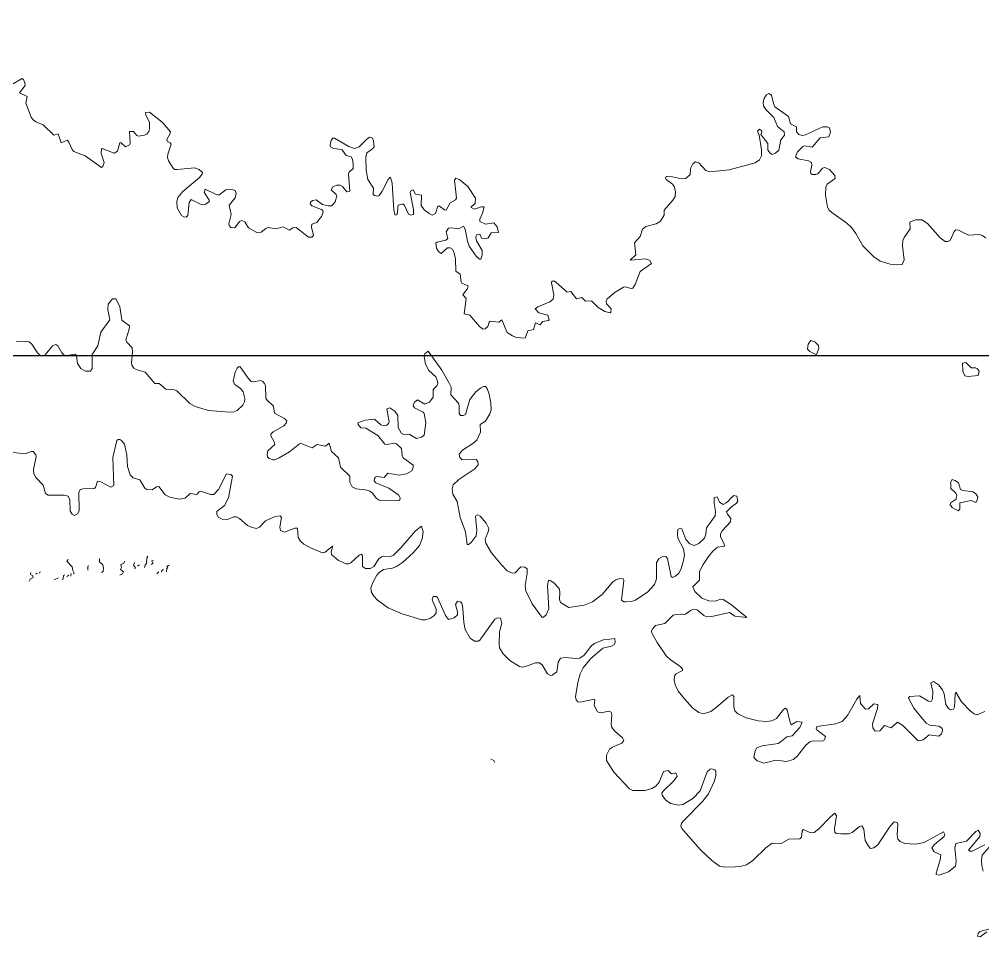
# Model space of a CAD drawing. Header units: feet. Extents: x -72 to 1107026, y -16 to 8357890.
# Drawn here: x 811527 to 839074, y 8105830 to 8132070 of the extents above; entities that cross this region are included whole.
import ezdxf

# ---------------------------------------------------------------- set-up
doc = ezdxf.new("R2010")
doc.units = ezdxf.units.FT
doc.header["$LTSCALE"] = 10
doc.header["$MEASUREMENT"] = 0
doc.layers.get('0').update_dxf_attribs({"linetype": 'CONTINUOUS'})
doc.layers.add('CURVAS_PERU_500_PSAD-18', color=23, linetype='CONTINUOUS', lineweight=5)

msp = doc.modelspace()

# ---------------------------------------------------------------- linework, layer by layer
at = {"color": 1}
msp.add_lwpolyline([(842429, 8122447), (719447, 8122447), (719447, 8280092), (842429, 8280092)], close=True, dxfattribs=at)
msp.add_lwpolyline([(842429, 8122447), (719447, 8122447), (719447, 8280092), (842429, 8280092)], close=True, dxfattribs=at)
at = {"layer": 'CURVAS_PERU_500_PSAD-18'}
msp.add_line((825128, 8110816), (825093, 8110866), dxfattribs=at)
for points in [[(815561, 8129168), (815255, 8129418), (815136, 8129401), (815147, 8129330), (815250, 8129131), (815253, 8128932), (815235, 8128859), (815174, 8128783), (815106, 8128751), (814934, 8128725), (814889, 8128744), (814794, 8128859), (814675, 8128865), (814696, 8128519), (814674, 8128475), (814566, 8128419), (814441, 8128537), (814399, 8128540), (814340, 8128299), (814242, 8128237), (813895, 8128373), (813876, 8128358), (813864, 8128235), (813950, 8127976), (813919, 8127856), (813878, 8127835), (813411, 8128167), (813085, 8128290), (813035, 8128345), (812948, 8128552), (812900, 8128609), (812725, 8128535), (812636, 8128791), (812519, 8128758), (812211, 8129049), (812004, 8129134), (811922, 8129190), (811866, 8129272), (811714, 8129668), (811751, 8129860), (811531, 8129963), (811695, 8130177), (811690, 8130252), (811649, 8130343), (811611, 8130373), (811311, 8130202)], [(839164, 8125812), (839066, 8125889), (838969, 8125911), (838671, 8125891), (838383, 8126037), (838309, 8126046), (838255, 8125996), (838142, 8125746), (838078, 8125711), (838004, 8125719), (837861, 8125817), (837498, 8126229), (837330, 8126334), (837156, 8126332), (836993, 8126271), (836998, 8126076), (836825, 8125832), (836786, 8125740), (836780, 8125591), (836827, 8125194), (836772, 8125058), (836602, 8125043), (836428, 8125063), (836141, 8125149), (835957, 8125276), (835642, 8125592), (835449, 8125942), (835333, 8126105), (835185, 8126240), (834756, 8126541), (834685, 8126611), (834638, 8126700), (834578, 8127044), (834585, 8127268), (834626, 8127357), (834852, 8127512), (834846, 8127606), (834693, 8127770), (834561, 8127835), (834490, 8127815), (834369, 8127658), (834300, 8127630), (834201, 8127628), (834161, 8127657), (834146, 8127704), (834190, 8127899), (834176, 8127970), (834089, 8128017), (833795, 8128078), (833723, 8128139), (833779, 8128275), (833935, 8128436), (833981, 8128452), (834200, 8128415), (834427, 8128676), (834671, 8128705), (834719, 8128845), (834697, 8128965), (834629, 8128995), (834504, 8128994), (834008, 8128761), (833910, 8128746), (833815, 8128773), (833750, 8128847), (833752, 8128995), (833579, 8129078), (833517, 8129292), (833133, 8129567), (833092, 8129658), (833039, 8129902), (832957, 8129949), (832894, 8129911), (832822, 8129810), (832793, 8129689), (832803, 8129590), (832831, 8129548)], [(832831, 8129548), (832871, 8129486), (833101, 8129257), (833203, 8129003), (833396, 8128848), (833410, 8128751), (833304, 8128618), (833240, 8128327), (833150, 8128242), (833057, 8128207), (832992, 8128242), (832933, 8128322), (832927, 8128519), (832730, 8128775), (832758, 8128844), (832749, 8128891), (832688, 8128927), (832637, 8128874), (832684, 8128755)], [(819793, 8125841), (819442, 8126116), (819344, 8126107), (819246, 8126035), (819074, 8126134), (818876, 8126077), (818643, 8126119), (818575, 8126090), (818442, 8125977), (818321, 8125973), (818080, 8126102), (817980, 8126274), (817892, 8126311), (817823, 8126285), (817694, 8126104), (817574, 8126115), (817526, 8126171), (817517, 8126220), (817586, 8126484), (817532, 8126751), (817696, 8126968), (817732, 8127087), (817698, 8127176), (817602, 8127203), (817430, 8127188), (817231, 8127044), (817134, 8127066), (816845, 8127212), (816810, 8127126), (816958, 8126896), (816959, 8126848), (816853, 8126786), (816729, 8126772), (816441, 8126913), (816389, 8126833), (816349, 8126461), (816301, 8126406), (816229, 8126418), (816167, 8126461), (816043, 8126675), (816030, 8126849), (816056, 8126971), (816200, 8127143), (816676, 8127547), (816754, 8127644), (816765, 8127691), (816675, 8127775), (816535, 8127826), (816039, 8127775), (815964, 8127778), (815924, 8127807), (815793, 8128020), (815763, 8128115), (815774, 8128214), (815867, 8128498), (815846, 8128540), (815757, 8128586), (815745, 8128631), (815835, 8128781), (815848, 8128852), (815642, 8129102), (815561, 8129168)], [(832684, 8128755), (832746, 8128334), (832744, 8128160), (832690, 8128050), (832568, 8127964), (831820, 8127764), (831274, 8127704), (831158, 8127742), (830956, 8127964), (830865, 8127996), (830789, 8127935), (830714, 8127805), (830712, 8127634), (830581, 8127520), (830459, 8127505), (830118, 8127585), (830023, 8127577), (830008, 8127530), (830023, 8127484), (830205, 8127352), (830248, 8127292), (830289, 8127148), (830278, 8126999), (830214, 8126893), (829965, 8126613), (829970, 8126466), (829861, 8126300), (829733, 8126224), (829446, 8126139), (829344, 8126069), (829282, 8125854), (829117, 8125673), (829155, 8125337), (828996, 8125179), (829441, 8125218), (829553, 8125167), (829604, 8125087), (829284, 8124854), (829138, 8124483), (829069, 8124379), (829021, 8124371), (828853, 8124416), (828804, 8124405), (828566, 8124268), (828337, 8124076), (828311, 8124006), (828316, 8123932), (828450, 8123790), (828437, 8123691), (828417, 8123677), (828273, 8123717), (828075, 8123823), (827890, 8124021), (827717, 8124012), (827607, 8124108), (827463, 8124070), (827300, 8124287), (827188, 8124265), (826872, 8124549), (826830, 8124576), (826757, 8124579), (826747, 8124533), (826809, 8124189), (826790, 8124067), (826698, 8123984), (826350, 8123846), (826277, 8123784), (826378, 8123678), (826641, 8123612), (826675, 8123471), (826659, 8123452), (826487, 8123430), (826417, 8123331), (826286, 8123389), (826227, 8123200), (826063, 8123159), (825991, 8122949), (825745, 8122973), (825628, 8123017), (825481, 8123110), (825328, 8123475), (825239, 8123407), (824992, 8123437), (824960, 8123403), (824928, 8123282), (824850, 8123221), (824778, 8123204), (824682, 8123283), (824413, 8123611), (824249, 8123643), (824306, 8124088), (824211, 8124191), (824341, 8124373), (824362, 8124443), (824181, 8124518), (824158, 8124562), (824134, 8124784), (824011, 8124866), (824004, 8125214), (823963, 8125384), (823909, 8125496), (823847, 8125536), (823773, 8125533), (823587, 8125373), (823510, 8125433), (823461, 8125520), (823441, 8125666), (823476, 8125700), (823719, 8125756), (823778, 8125798), (823736, 8125991), (823801, 8126092), (823874, 8126106), (824096, 8126078), (824227, 8126150), (824275, 8126068), (824339, 8125724), (824391, 8125583), (824589, 8125296), (824681, 8125212), (824725, 8125210), (824761, 8125328), (824763, 8125453), (824601, 8125732), (824585, 8125830), (824603, 8125902), (824695, 8125925), (824746, 8125812), (824865, 8125787), (824931, 8125818), (825016, 8125966), (825233, 8125969), (825188, 8126136), (825096, 8126252), (824853, 8126214), (824697, 8126286), (824691, 8126357), (824771, 8126522), (824817, 8126704), (824746, 8126707), (824533, 8126638), (824447, 8126683), (824447, 8126707), (824563, 8126800), (824570, 8126949), (824352, 8127284), (824124, 8127477), (824013, 8127528), (823970, 8127469), (824026, 8126949), (823999, 8126908), (823847, 8126825), (823730, 8126609), (823682, 8126618), (823541, 8126721), (823494, 8126726), (823423, 8126518), (823336, 8126472), (823245, 8126512), (823107, 8126619), (823020, 8126740), (823023, 8127037), (822858, 8127072), (822786, 8127196), (822720, 8127163), (822702, 8127118), (822799, 8126628), (822796, 8126482), (822722, 8126471), (822652, 8126494), (822543, 8126744), (822512, 8126782), (822463, 8126784), (822363, 8126751), (822334, 8126489), (822272, 8126463), (822240, 8126606), (822192, 8127379), (822145, 8127545), (822122, 8127545), (822075, 8127487), (821904, 8127154), (821821, 8127029), (821778, 8127007), (821681, 8127028), (821647, 8127063), (821652, 8127237), (821489, 8127486), (821443, 8127757), (821433, 8128131), (821462, 8128252), (821626, 8128364), (821670, 8128423), (821655, 8128595), (821628, 8128665), (821588, 8128693), (821538, 8128695), (821458, 8128635), (821247, 8128422), (821110, 8128371), (820947, 8128429), (820541, 8128673), (820493, 8128671), (820448, 8128611), (820413, 8128467), (820427, 8128419), (820493, 8128387), (820763, 8128339), (820873, 8128177), (821015, 8128134), (821052, 8128070), (821078, 8127923), (821070, 8127799), (820959, 8127701), (820942, 8127654), (820981, 8127158), (820890, 8127133), (820768, 8127290), (820704, 8127327), (820605, 8127321), (820489, 8127276), (820442, 8127192), (820592, 8127063), (820605, 8127016), (820559, 8126848), (820462, 8126738), (820363, 8126732), (820193, 8126775), (820013, 8126902), (819915, 8126883), (819853, 8126843), (819846, 8126796), (819895, 8126739), (820173, 8126633), (820208, 8126599), (820213, 8126550), (820170, 8126434), (820068, 8126292), (820031, 8126259), (819890, 8126212), (819887, 8126129), (819938, 8125888), (819888, 8125835), (819793, 8125841)], [(811439, 8122847), (811737, 8122859), (811809, 8122841), (811885, 8122776), (812049, 8122526), (812138, 8122440), (812212, 8122444), (812279, 8122478), (812481, 8122731), (812568, 8122769), (812627, 8122727), (812743, 8122534), (812813, 8122464), (812886, 8122454), (813130, 8122488), (813160, 8122449), (813192, 8122227), (813286, 8122080), (813416, 8122010), (813564, 8122005), (813616, 8122083), (813612, 8122481), (813778, 8122729), (813857, 8123119), (814113, 8123475), (814061, 8123771), (814068, 8123920), (814190, 8124075), (814198, 8124075)], [(814198, 8124075), (814284, 8124076), (814405, 8123860), (814461, 8123466), (814677, 8123306), (814670, 8123208), (814571, 8122900), (814601, 8122833), (814754, 8122671), (814765, 8122547), (814738, 8122248), (814747, 8122174), (814807, 8122096), (814870, 8122055), (815131, 8121977), (815406, 8121656), (815528, 8121654), (815715, 8121491), (815963, 8121474), (816033, 8121448), (816408, 8121083), (816557, 8120992), (816941, 8120884), (817538, 8120834), (817663, 8120844), (817754, 8120883), (817918, 8121035), (817963, 8121124), (817973, 8121223), (817933, 8121417), (817853, 8121511), (817689, 8121626), (817645, 8121713), (817702, 8121980), (817760, 8122090), (817794, 8122126), (817841, 8122129), (818068, 8121801), (818155, 8121713), (818228, 8121701), (818423, 8121740), (818491, 8121710), (818541, 8121655), (818569, 8121586), (818581, 8121237), (818618, 8121173), (818798, 8121001), (818826, 8120807), (819111, 8120654), (819178, 8120584), (819156, 8120514), (819092, 8120438), (818783, 8120273), (818715, 8120202), (818716, 8120153), (818819, 8119982), (818834, 8119910), (818637, 8119724), (818615, 8119627), (818627, 8119553), (818658, 8119515), (818773, 8119469), (818823, 8119471), (818962, 8119525), (819256, 8119696), (819544, 8119932), (819593, 8119936), (819705, 8119889)], [(819705, 8119889), (819903, 8119816), (820042, 8119913), (820280, 8119858), (820392, 8119948), (820452, 8119708), (820657, 8119531), (820716, 8119264), (820981, 8119002), (820977, 8118829), (821048, 8118700), (821157, 8118640), (821430, 8118610), (821549, 8118572), (821630, 8118514), (821733, 8118373), (821816, 8118318), (821983, 8118296), (822379, 8118306), (822409, 8118324), (822420, 8118372), (822375, 8118460), (822091, 8118663), (821720, 8118811), (821671, 8118867), (821682, 8118938), (821713, 8118977), (821759, 8118991), (821956, 8118960), (822061, 8119091), (822379, 8119032), (822600, 8119069), (822749, 8119157), (822790, 8119247), (822786, 8119321), (822507, 8119526), (822476, 8119593), (822460, 8119792), (822315, 8119926), (822245, 8119947), (822050, 8119905), (821976, 8119914), (821777, 8120165), (821437, 8120375), (821294, 8120384), (821213, 8120479), (821205, 8120527), (821413, 8120607), (821686, 8120633), (821866, 8120468), (821962, 8120445), (822034, 8120461), (822088, 8120513), (822100, 8120561), (822032, 8120928), (822120, 8120958), (822262, 8120857), (822351, 8120738), (822356, 8120391), (822459, 8120222), (822527, 8120194), (822675, 8120207), (822887, 8120080), (823028, 8120117), (823106, 8120180), (823152, 8120524), (823108, 8120793), (823075, 8120830), (822832, 8120957), (822796, 8120991), (822792, 8121040), (822840, 8121127), (822916, 8121189), (823125, 8121063), (823260, 8121119), (823361, 8121260), (823359, 8121483), (823469, 8121583), (823490, 8121653), (823479, 8121753), (823440, 8121844), (823238, 8122029), (823142, 8122204), (823108, 8122425), (823125, 8122498), (823216, 8122577), (823610, 8122032), (823823, 8121664), (823876, 8121551), (823870, 8121329), (824090, 8121093), (824109, 8121021), (824100, 8120797), (824147, 8120741), (824221, 8120734), (824288, 8120764), (824414, 8121194), (824583, 8121410), (824715, 8121524), (824804, 8121570), (824853, 8121567), (824903, 8121513), (824965, 8121350), (825009, 8121104), (825019, 8120904), (824984, 8120784), (824853, 8120573), (824706, 8120484), (824710, 8120261), (824607, 8120035), (824495, 8119936), (824203, 8119744), (824106, 8119633), (824126, 8119536), (824194, 8119467), (824591, 8119479), (824638, 8119424), (824648, 8119325), (824551, 8119214), (824092, 8118912), (823929, 8118758), (823903, 8118637), (823925, 8118492), (824047, 8118275), (824137, 8117817), (824284, 8117413), (824332, 8117044), (824369, 8117044), (824447, 8117101), (824591, 8117300), (824611, 8117444), (824573, 8117857), (824641, 8117900), (824701, 8117861), (824877, 8117660), (824951, 8117503), (824938, 8117407), (824847, 8117204), (824865, 8117090), (825029, 8116811), (825312, 8116465), (825475, 8116297), (825620, 8116225), (825703, 8116241), (825867, 8116412), (825981, 8116400), (826045, 8116354), (826052, 8116216), (825995, 8115872), (826014, 8115725), (826196, 8115347), (826480, 8114965), (826520, 8114972), (826588, 8115041), (826665, 8115204), (826627, 8115872), (826659, 8116024), (826710, 8116016), (826810, 8115952), (826963, 8115790), (826985, 8115697), (826973, 8115479), (827000, 8115390), (827243, 8115242), (827682, 8115317), (827915, 8115407), (828189, 8115623), (828497, 8115984), (828580, 8116039), (828699, 8116076), (828797, 8116064), (828815, 8116020), (828748, 8115452), (828809, 8115410), (828883, 8115405), (829033, 8115418), (829150, 8115459), (829501, 8115698), (829686, 8115900), (829743, 8116064), (829745, 8116538), (829817, 8116638), (829944, 8116716), (830016, 8116705), (830065, 8116651), (830167, 8116137), (830201, 8116104), (830292, 8116142), (830383, 8116228), (830441, 8116338), (830512, 8116551), (830543, 8116748), (830523, 8116920), (830357, 8117227), (830343, 8117351), (830361, 8117474), (830423, 8117513), (830466, 8117495), (830586, 8117194), (830704, 8117066), (830819, 8117021), (830957, 8117075), (831117, 8117231), (831160, 8117348), (831179, 8117522), (831420, 8117871), (831438, 8117994), (831394, 8118224), (831391, 8118388), (831481, 8118415), (831550, 8118257), (831620, 8118213)], [(811349, 8119676), (811693, 8119638), (811878, 8119712), (811927, 8119706), (812005, 8119612), (812012, 8119563), (811937, 8119196), (811942, 8119072), (812005, 8118964), (812208, 8118745), (812275, 8118507), (812357, 8118458), (812807, 8118463), (812926, 8118434), (812977, 8118322), (812986, 8117998), (813040, 8117916), (813105, 8117880), (813190, 8117929), (813242, 8118013), (813230, 8118536), (813270, 8118625), (813341, 8118644), (813664, 8118648), (813702, 8118679), (813763, 8118863), (813859, 8118841), (814147, 8118690), (814229, 8118737), (814204, 8119535), (814315, 8120021), (814351, 8120055), (814387, 8120054)], [(814387, 8120054), (814399, 8120053), (814464, 8120015), (814534, 8119914), (814606, 8119613), (814618, 8119277), (814699, 8119041), (814784, 8118953), (814974, 8118894), (815119, 8118663), (815177, 8118617), (815325, 8118613), (815448, 8118698), (815518, 8118710), (815698, 8118473), (815831, 8118404), (816099, 8118344), (816268, 8118377), (816416, 8118510), (816605, 8118474), (816666, 8118553), (816710, 8118571), (816993, 8118474), (817091, 8118476), (817226, 8118621), (817449, 8119068), (817573, 8119049), (817627, 8119005), (817507, 8118379), (817393, 8118159), (817178, 8117991), (817174, 8117917), (817217, 8117828), (817328, 8117773), (817451, 8117758), (817661, 8117836), (817735, 8117838), (817822, 8117789), (818048, 8117592), (818184, 8117530), (818306, 8117508), (818396, 8117546), (818567, 8117726), (818840, 8117849), (818987, 8117871), (819027, 8117817), (818979, 8117546), (818998, 8117451), (819108, 8117398), (819407, 8117520), (819479, 8117513), (819502, 8117252), (819564, 8117144), (819662, 8117055)], [(838288, 8118875), (838276, 8118883), (838204, 8118903), (838157, 8118821), (838159, 8118777)], [(838159, 8118159), (838200, 8118110), (838373, 8118013), (838416, 8118063), (838423, 8118238), (838742, 8118306), (838874, 8118248), (838923, 8118334), (838929, 8118408), (838881, 8118495), (838805, 8118558), (838509, 8118596), (838440, 8118625), (838378, 8118812), (838288, 8118875)], [(838159, 8118777), (838162, 8118647), (838307, 8118514), (838330, 8118445), (838316, 8118377)], [(831864, 8118360), (831954, 8118448), (832047, 8118435), (832071, 8118291), (832030, 8118230), (831888, 8118128), (831746, 8117982), (831774, 8117913), (831871, 8117796), (831863, 8117699), (831626, 8117442), (831575, 8117356), (831574, 8117269), (831679, 8117071), (831688, 8116999), (831493, 8116974), (831359, 8116862), (831234, 8116706), (831079, 8116479), (830978, 8116278), (830977, 8116031), (830786, 8115837), (830840, 8115701), (831038, 8115512), (831247, 8115435), (831422, 8115424), (831584, 8115487), (831656, 8115475), (831886, 8115324), (832331, 8114960), (831984, 8115003), (831833, 8115100), (831329, 8114991), (831183, 8114983), (831095, 8115022), (830911, 8115175), (830783, 8115192), (830714, 8115165), (830574, 8115055), (830314, 8115050), (830220, 8115025), (829986, 8114789), (829716, 8114734), (829628, 8114639), (829607, 8114565), (829616, 8114513), (829764, 8114247), (830024, 8113866), (830134, 8113755), (830412, 8113565), (830487, 8113490), (830492, 8113445), (830310, 8113351), (830263, 8113295), (830249, 8113166), (830277, 8113038), (830369, 8112856), (830546, 8112634), (830779, 8112381), (830954, 8112243), (831089, 8112205), (831297, 8112274), (831452, 8112384), (831792, 8112686), (831923, 8112746), (831955, 8112700), (831957, 8112394), (831983, 8112289), (832074, 8112202), (832310, 8112091), (832656, 8112001), (832894, 8111985), (833047, 8112002), (833178, 8112069), (833376, 8112332), (833433, 8112372), (833485, 8112316), (833554, 8111992), (833601, 8111887), (833759, 8111984), (833908, 8111966), (833841, 8111817), (833622, 8111573), (833471, 8111548), (833235, 8111356), (832768, 8111288), (832616, 8111230), (832572, 8111146), (832532, 8110957)], [(831620, 8118213), (831654, 8118192), (831740, 8118238), (831793, 8118290)], [(831793, 8118290), (831864, 8118360)], [(838316, 8118377), (838310, 8118347), (838174, 8118247), (838136, 8118186), (838159, 8118159)], [(819662, 8117055), (819851, 8116952), (820200, 8116811), (820273, 8116830), (820488, 8117011), (820446, 8116837), (820451, 8116759), (820652, 8116592), (820874, 8116499), (820941, 8116496), (821008, 8116525), (821248, 8116746), (821311, 8116774), (821338, 8116720), (821340, 8116422), (821424, 8116361), (821555, 8116360), (821661, 8116420), (821812, 8116635), (821884, 8116700), (821954, 8116717), (822145, 8116705), (822230, 8116748), (822437, 8116951), (822857, 8117437), (823030, 8117573), (823074, 8117407), (823048, 8117215), (822967, 8117023), (822790, 8116810), (822481, 8116537), (822315, 8116421), (822202, 8116372), (821945, 8116332), (821817, 8116252), (821754, 8116170), (821645, 8115980), (821580, 8115808), (821601, 8115678), (821664, 8115575), (821771, 8115456), (822075, 8115240), (822472, 8115066), (823036, 8114896), (823141, 8114895), (823264, 8114931), (823379, 8115006), (823445, 8115086), (823445, 8115197), (823332, 8115467), (823364, 8115563), (823442, 8115561), (823489, 8115533), (823716, 8115015), (823800, 8114903), (823958, 8114948), (824054, 8115033), (824057, 8115124), (823998, 8115330), (824061, 8115424), (824138, 8115408), (824182, 8115374), (824213, 8115231), (824241, 8114818), (824277, 8114619), (824423, 8114371), (824541, 8114282), (824653, 8114283), (824693, 8114311), (825120, 8114912), (825197, 8114954), (825282, 8114946), (825327, 8114791), (825260, 8114546), (825244, 8114212), (825261, 8114091), (825363, 8113925), (825550, 8113731), (825834, 8113557), (825901, 8113542), (826001, 8113558), (826288, 8113666), (826402, 8113666), (826474, 8113607), (826634, 8113347), (826711, 8113306), (826763, 8113315), (826901, 8113407), (826934, 8113685), (827001, 8113801), (827145, 8113820), (827438, 8113785), (827558, 8113801), (827674, 8113881), (827869, 8114135), (827965, 8114215), (828235, 8114318), (828411, 8114339)], [(813820, 8116649), (813824, 8116548), (813915, 8116467), (813934, 8116371), (813926, 8116277), (813875, 8116251)], [(815199, 8116710), (815170, 8116668), (815166, 8116505), (815125, 8116460), (815110, 8116387)], [(812927, 8116623), (812891, 8116573), (813043, 8116411), (813055, 8116301), (813093, 8116230), (813081, 8116211)], [(813516, 8116438), (813488, 8116424), (813487, 8116317)], [(814550, 8116575), (814505, 8116507), (814430, 8116472), (814453, 8116395), (814424, 8116334), (814505, 8116264), (814482, 8116206), (814406, 8116174)], [(814824, 8116535), (814795, 8116456), (814849, 8116385), (814819, 8116365)], [(814965, 8116465), (814912, 8116428)], [(815362, 8116605), (815318, 8116579), (815345, 8116507), (815301, 8116478)], [(815811, 8116452), (815780, 8116447), (815748, 8116421), (815773, 8116379), (815748, 8116358), (815738, 8116271)], [(811858, 8116243), (811850, 8116192), (811912, 8116156), (811920, 8116107), (811835, 8116055), (811806, 8116003)], [(812043, 8116232), (812003, 8116204)], [(812125, 8116279), (812104, 8116232)], [(812650, 8116092), (812523, 8116033)], [(812829, 8116178), (812792, 8116159), (812785, 8116069), (812758, 8116049)], [(812942, 8116174), (812885, 8116137)], [(813012, 8116223), (812999, 8116138)], [(815515, 8116268), (815457, 8116206)], [(815650, 8116333), (815607, 8116306), (815595, 8116256)], [(828411, 8114339), (828551, 8114356), (828568, 8114242), (828529, 8114180), (828462, 8114137), (828213, 8114081), (827862, 8113779), (827654, 8113523), (827566, 8113345), (827493, 8113097), (827431, 8112693), (827449, 8112610), (827501, 8112546), (827568, 8112536), (827971, 8112624), (827987, 8112596), (827966, 8112446), (828064, 8112258), (828154, 8112236), (828382, 8112284), (828451, 8112257), (828469, 8112175), (828451, 8111919), (828471, 8111819), (828554, 8111712), (828773, 8111522), (828814, 8111438), (828757, 8111368), (828487, 8111254), (828401, 8111193), (828321, 8111027), (828318, 8110868), (828528, 8110534), (828971, 8110056), (829065, 8110008), (829422, 8110014), (829617, 8110065), (829724, 8110137), (829825, 8110254), (829950, 8110560), (830076, 8110586), (830174, 8110488), (830298, 8110519), (830336, 8110418), (830251, 8110299), (829937, 8109992), (829900, 8109932), (829908, 8109878), (830001, 8109749), (830143, 8109638), (830373, 8109596), (830501, 8109611), (830783, 8109779), (830995, 8110004), (831199, 8110551), (831283, 8110619), (831329, 8110629), (831412, 8110602), (831444, 8110565), (831440, 8110447), (831402, 8110290), (831236, 8109916), (831060, 8109700), (830524, 8109154), (830462, 8109077), (830443, 8108997), (830470, 8108924), (830996, 8108328), (831329, 8108010), (831550, 8107851), (831703, 8107823), (831992, 8107826), (832174, 8107844), (832320, 8107888), (832375, 8107925)], [(832661, 8110848), (832818, 8110793), (833161, 8110882), (833465, 8110844), (833661, 8110902), (833775, 8111002), (834017, 8111309), (834127, 8111404), (834219, 8111431), (834485, 8111424), (834550, 8111461), (834575, 8111560), (834330, 8111747), (834309, 8111799), (834326, 8111847), (834871, 8111917), (835052, 8111987), (835209, 8112153), (835477, 8112629), (835558, 8112727), (835575, 8112497), (835725, 8112341), (835805, 8112344), (835965, 8112487), (836079, 8112468), (836069, 8112362), (835920, 8111916), (835931, 8111809), (836000, 8111711), (836135, 8111718), (836265, 8111875), (836457, 8111809), (836636, 8111969), (836786, 8111873), (837218, 8111447), (837267, 8111431), (837367, 8111457), (837544, 8111602), (837823, 8111563), (837891, 8111637), (837919, 8111718), (837921, 8111764), (837894, 8111807), (837823, 8111851), (837560, 8111880), (837457, 8111940), (837100, 8112365), (836951, 8112651), (836983, 8112703), (837262, 8112718), (837526, 8112564), (837595, 8112559), (837633, 8112638), (837651, 8112844), (837591, 8113092), (837662, 8113129), (837806, 8113030), (837925, 8112889), (837970, 8112774), (838021, 8112469), (838094, 8112361), (838156, 8112320), (838235, 8112336), (838267, 8112398), (838285, 8112779), (838306, 8112821), (838467, 8112550), (838724, 8112282), (838825, 8112209), (838910, 8112177), (839131, 8112275)], [(825093, 8110866), (825092, 8110866), (825007, 8110904)], [(832532, 8110957), (832624, 8110861), (832661, 8110848)], [(832375, 8107925), (832505, 8108013), (832876, 8108376), (833053, 8108509), (833312, 8108494), (833528, 8108623), (833842, 8108633), (833890, 8108674), (833910, 8108852), (833941, 8108901), (834162, 8108797), (834250, 8108815), (834386, 8108917), (834718, 8109260), (834849, 8109362), (834896, 8109291), (834831, 8108912), (834842, 8108816), (834889, 8108787), (835015, 8108769), (835247, 8108774), (835343, 8108815), (835552, 8108979), (835620, 8108998), (835675, 8108902), (835714, 8108582), (835806, 8108416), (835869, 8108357), (835958, 8108374), (836075, 8108459), (836429, 8108996), (836541, 8109119), (836629, 8109095), (836648, 8109054), (836624, 8108739), (836642, 8108621), (836712, 8108551), (836842, 8108501), (837150, 8108482), (837402, 8108521), (837953, 8108829), (837986, 8108753), (837973, 8108697), (837691, 8108465), (837617, 8108377), (837685, 8108261), (837872, 8108170), (837857, 8108031), (837740, 8107650), (837745, 8107610), (837828, 8107587), (838093, 8107687), (838295, 8107849), (838318, 8107995), (838272, 8108370), (838305, 8108492), (838614, 8108565), (838876, 8108836), (838941, 8108876), (838996, 8108782), (838988, 8108700), (838670, 8108304), (838711, 8108276), (838772, 8108277), (839135, 8108462)], [(839259, 8108388), (839058, 8108166), (839036, 8108019), (839048, 8107860), (839089, 8107708)], [(839245, 8106042), (838990, 8105983), (838940, 8105921), (838926, 8105850), (838999, 8105830), (839189, 8105973)]]:
    msp.add_lwpolyline(points, dxfattribs=at)
for points in [[(834320, 8122473), (834383, 8122662), (834376, 8122736), (834270, 8122841), (834155, 8122881), (834083, 8122782), (834060, 8122636), (834127, 8122565)], [(838942, 8121882), (838974, 8122002), (838914, 8122080), (838871, 8122104), (838747, 8122101), (838586, 8122256), (838495, 8122231), (838501, 8122007), (838563, 8121874), (838659, 8121851)]]:
    msp.add_lwpolyline(points, close=True, dxfattribs=at)

doc.saveas('drawing.dxf')
